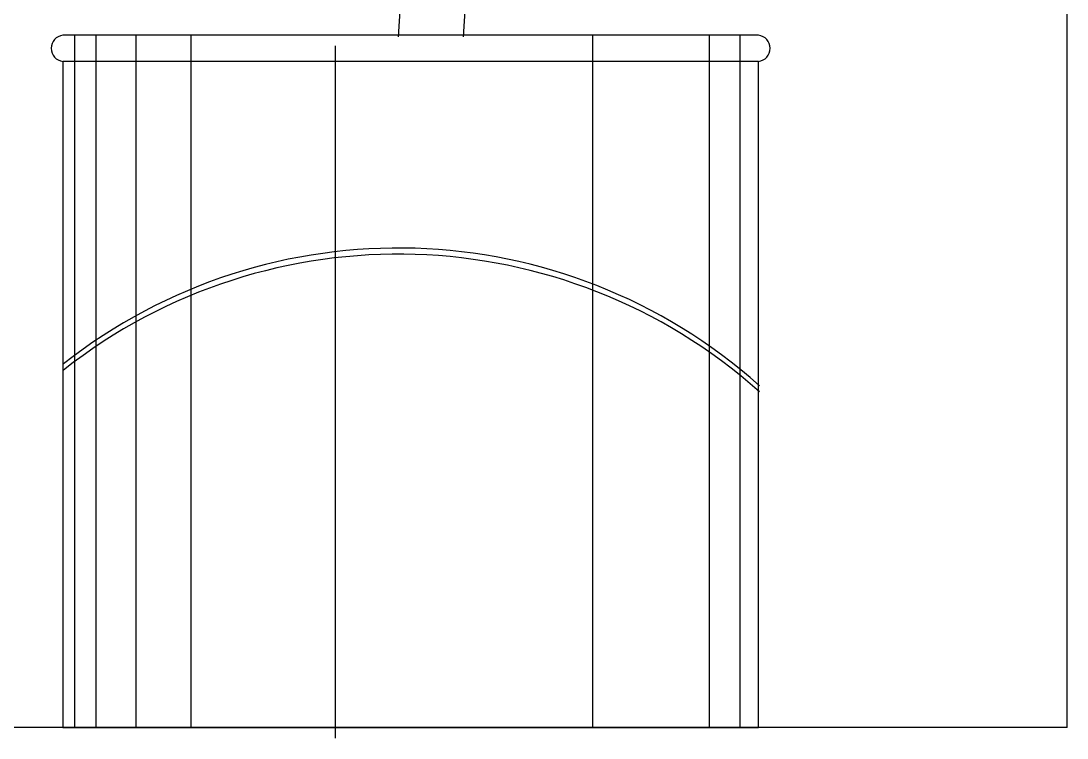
# Model space of a CAD drawing. Header units: millimetres. Extents: x 71641 to 191108, y -23091 to 29972.
# Drawn here: x 90771 to 91373, y -5109 to -4697 of the extents above; entities that cross this region are included whole.
import ezdxf

# ---------------------------------------------------------------- set-up
doc = ezdxf.new("R2010")
doc.units = ezdxf.units.MM
doc.layers.add('1', color=1, linetype='Continuous')

# ---------------------------------------------------------------- blocks, each defined once
blk = doc.blocks.new('erhte')
at = {"layer": '1', "color": 4}
for p, q in [((109156.47, -6657.95), (108756.47, -6657.95)), ((109156.47, -6672.95), (108756.47, -6672.95)), ((108756.47, -6672.95), (108756.47, -7055.93)), ((109156.47, -7055.93), (109156.47, -6672.95)), ((108756.47, -7055.93), (109156.47, -7055.93))]:
    blk.add_line(p, q, dxfattribs=at)
at = {"layer": '1', "color": 110}
for p, q in [((108763.35, -7055.93), (108763.35, -6657.95)), ((108775.69, -7055.93), (108775.69, -6657.95)), ((108798.61, -7055.93), (108798.61, -6657.95)), ((108830.34, -7055.93), (108830.34, -6657.95)), ((109061.28, -7055.93), (109061.28, -6657.95)), ((109128.27, -7055.93), (109128.27, -6657.95)), ((109145.89, -7055.93), (109145.89, -6657.95)), ((108913.17, -7062.03), (108913.17, -6664.04))]:
    blk.add_line(p, q, dxfattribs=at)
for centre, radius, start, end in [((112518.88, -6880), 3576.41, 171.87088, 176.45356), ((112556.28, -6880), 3576.41, 171.87088, 176.45356), ((108949.41, -7092.03), 311.74, 48.25915, 128.1636), ((108949.41, -7095.55), 311.74, 48.25915, 128.1636)]:
    blk.add_arc(centre, radius, start, end, dxfattribs=at)
at = {"layer": '1', "color": 4}
for centre, start, end in [((108757.31, -6665.45), 96.41362, 263.58638), ((109155.63, -6665.45), 276.41362, 83.58638)]:
    blk.add_arc(centre, 7.55, start, end, dxfattribs=at)

msp = doc.modelspace()

# ---------------------------------------------------------------- linework, layer by layer
for q in [(91372.66, -2302.81), (87142.65, -5102.81)]:
    msp.add_line((91372.66, -5102.81), q)

# ---------------------------------------------------------------- block references
at = {"color": 3}
msp.add_blockref('erhte', (-17961.22, 1953.11), dxfattribs=at)

doc.saveas('drawing.dxf')
